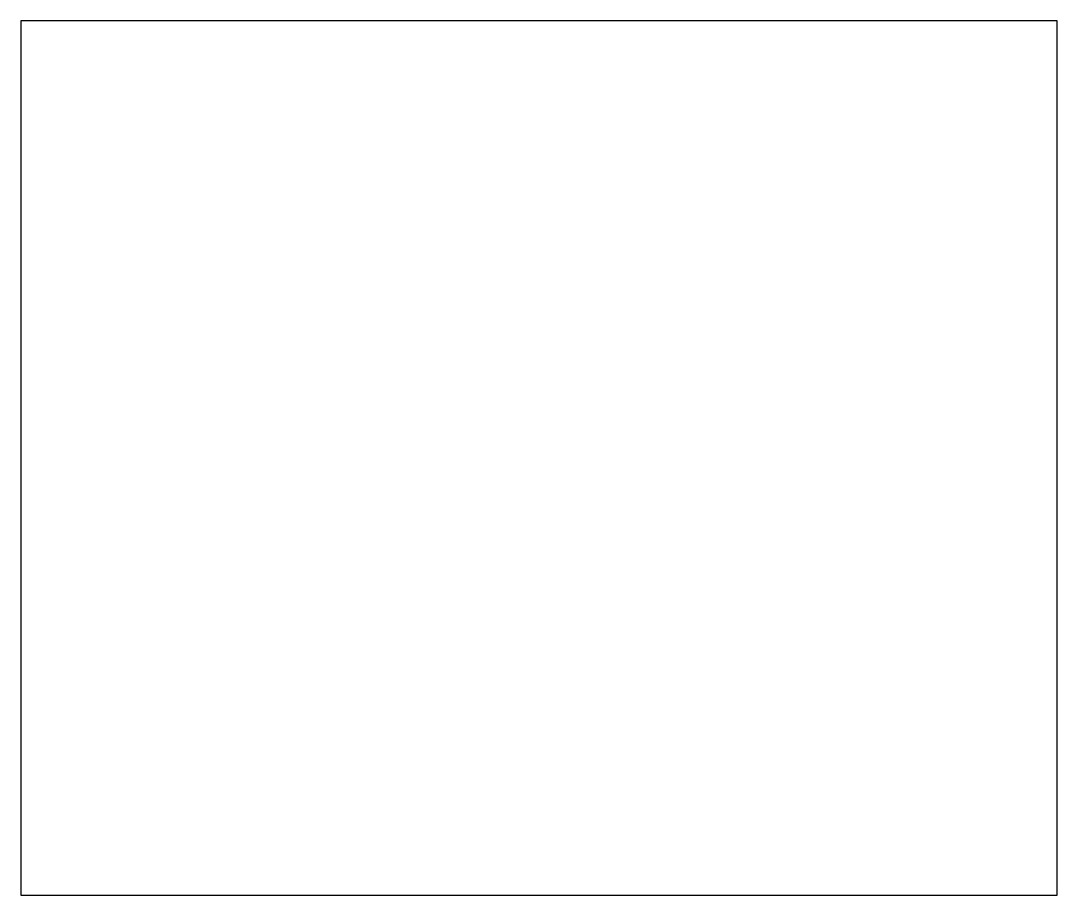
# Model space of a CAD drawing. Header units: metres. Extents: x 0 to 320, y 0 to 270.
import ezdxf

# ---------------------------------------------------------------- set-up
doc = ezdxf.new("R2010")
doc.units = ezdxf.units.M

msp = doc.modelspace()

# ---------------------------------------------------------------- linework, layer by layer
at = {"layer": 'OUTLINE_T6'}
for p, q in [((320, 270), (0, 270)), ((0, 270), (0, 0)), ((320, 0), (320, 270)), ((0, 0), (320, 0))]:
    msp.add_line(p, q, dxfattribs=at)

doc.saveas('drawing.dxf')
